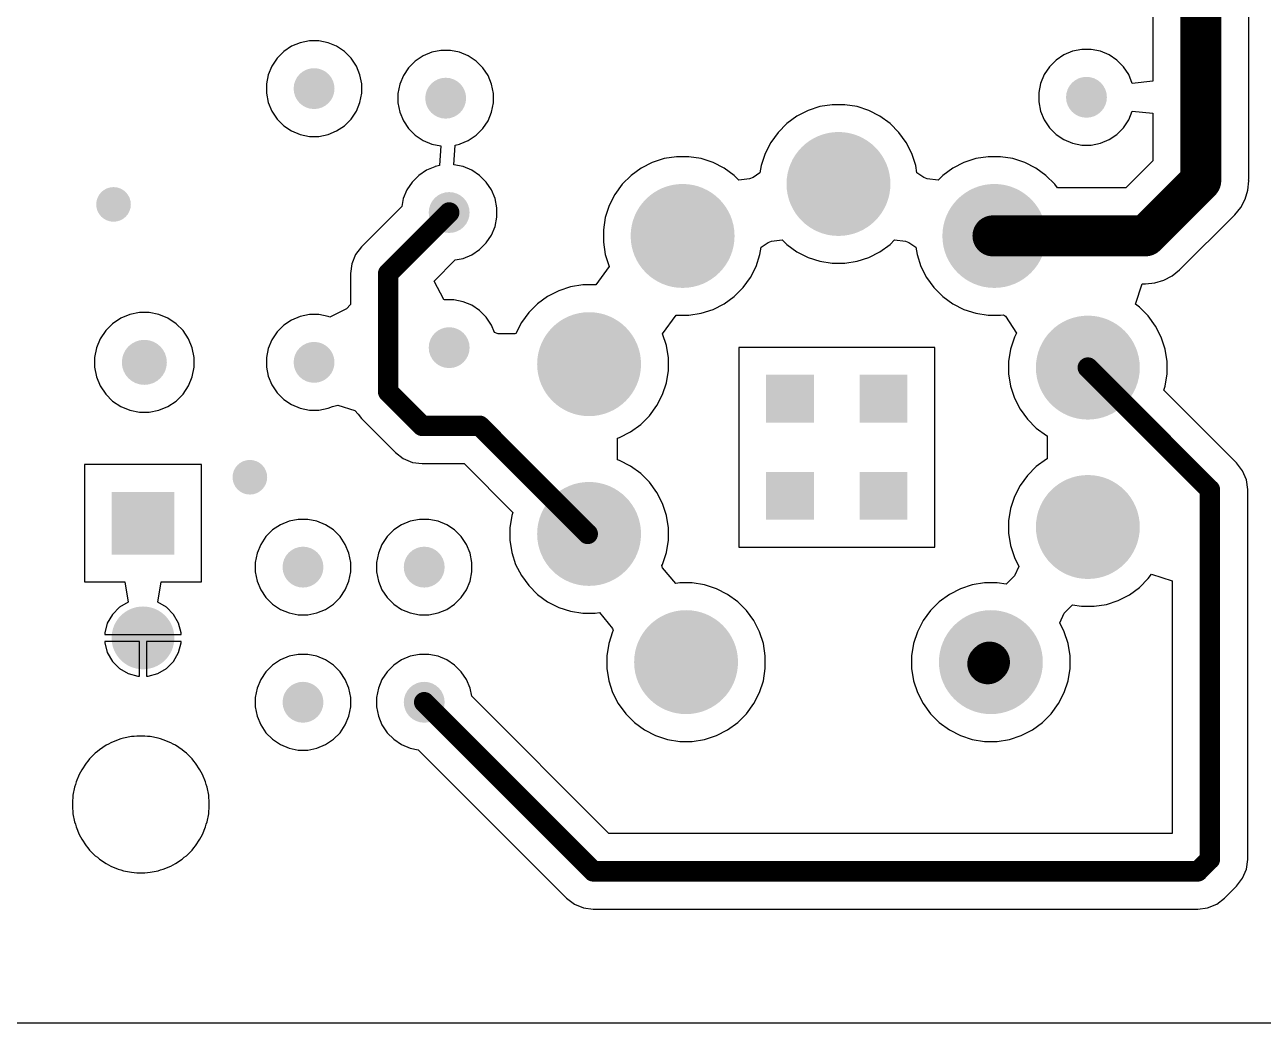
# Model space of a CAD drawing. Header units: inches. Extents: x 4.53 to 13.89, y 0.79 to 10.58.
# Drawn here: x 7.155 to 8.943, y 0.787 to 2.228 of the extents above; entities that cross this region are included whole.
import ezdxf

# ---------------------------------------------------------------- set-up
doc = ezdxf.new("R2010")
doc.units = ezdxf.units.IN
doc.header["$MEASUREMENT"] = 0
for name, color, linetype in [('Bottom Layer', 5, 'Continuous'), ('Pad Holes', 156, 'Continuous'), ('Via Holes', 16, 'Continuous')]:
    doc.layers.add(name, color=color, linetype=linetype)

# ---------------------------------------------------------------- blocks, each defined once
blk = doc.blocks.new('12A_7_B_3')
at = {"layer": 'Bottom Layer'}
h = blk.add_hatch(color=5, dxfattribs=at)
edge = h.paths.add_edge_path()
edge.add_arc((-0.22, 0.31), 0.075, 0, 360)
h = blk.add_hatch(color=5, dxfattribs=at)
edge = h.paths.add_edge_path()
edge.add_arc((0.22, 0.31), 0.075, 0, 360)
h = blk.add_hatch(color=5, dxfattribs=at)
edge = h.paths.add_edge_path()
edge.add_arc((0.36, 0.125), 0.075, 0, 360)
h = blk.add_hatch(color=5, dxfattribs=at)
edge = h.paths.add_edge_path()
edge.add_arc((-0.36, 0.115), 0.075, 0, 360)
for points in [[(-0.0996, 0.1046), (-0.0304, 0.1046), (-0.0304, 0.0354), (-0.0996, 0.0354)], [(0.0354, 0.1046), (0.1046, 0.1046), (0.1046, 0.0354), (0.0354, 0.0354)], [(-0.0996, -0.0354), (-0.0304, -0.0354), (-0.0304, -0.1046), (-0.0996, -0.1046)], [(0.0354, -0.0354), (0.1046, -0.0354), (0.1046, -0.1046), (0.0354, -0.1046)]]:
    blk.add_hatch(color=5, dxfattribs=at).paths.add_polyline_path(points)
h = blk.add_hatch(color=5, dxfattribs=at)
edge = h.paths.add_edge_path()
edge.add_arc((-0.36, -0.115), 0.075, 0, 360)
h = blk.add_hatch(color=5, dxfattribs=at)
edge = h.paths.add_edge_path()
edge.add_arc((0.36, -0.12), 0.075, 0, 360)
h = blk.add_hatch(color=5, dxfattribs=at)
edge = h.paths.add_edge_path()
edge.add_arc((-0.225, -0.305), 0.075, 0, 360)
h = blk.add_hatch(color=5, dxfattribs=at)
edge = h.paths.add_edge_path()
edge.add_arc((0.225, -0.305), 0.075, 0, 360)
h = blk.add_hatch(color=5, dxfattribs=at)
edge = h.paths.add_edge_path()
edge.add_arc((0, -0.38), 0.075, 0, 360)
at = {"layer": 'Pad Holes'}
h = blk.add_hatch(color=7, dxfattribs=at)
edge = h.paths.add_edge_path()
edge.add_arc((-0.22, 0.31), 0.038, 0, 360)
h = blk.add_hatch(color=7, dxfattribs=at)
edge = h.paths.add_edge_path()
edge.add_arc((0.22, 0.31), 0.038, 0, 360)
h = blk.add_hatch(color=7, dxfattribs=at)
edge = h.paths.add_edge_path()
edge.add_arc((0.36, 0.125), 0.038, 0, 360)
h = blk.add_hatch(color=7, dxfattribs=at)
edge = h.paths.add_edge_path()
edge.add_arc((-0.36, 0.115), 0.038, 0, 360)
h = blk.add_hatch(color=7, dxfattribs=at)
edge = h.paths.add_edge_path()
edge.add_arc((-0.065, 0.07), 0.0222, 0, 360)
h = blk.add_hatch(color=7, dxfattribs=at)
edge = h.paths.add_edge_path()
edge.add_arc((0.07, 0.07), 0.0222, 0, 360)
h = blk.add_hatch(color=7, dxfattribs=at)
edge = h.paths.add_edge_path()
edge.add_arc((-0.065, -0.07), 0.0222, 0, 360)
h = blk.add_hatch(color=7, dxfattribs=at)
edge = h.paths.add_edge_path()
edge.add_arc((0.07, -0.07), 0.0222, 0, 360)
h = blk.add_hatch(color=7, dxfattribs=at)
edge = h.paths.add_edge_path()
edge.add_arc((-0.36, -0.115), 0.038, 0, 360)
h = blk.add_hatch(color=7, dxfattribs=at)
edge = h.paths.add_edge_path()
edge.add_arc((0.36, -0.12), 0.038, 0, 360)
h = blk.add_hatch(color=7, dxfattribs=at)
edge = h.paths.add_edge_path()
edge.add_arc((-0.225, -0.305), 0.038, 0, 360)
h = blk.add_hatch(color=7, dxfattribs=at)
edge = h.paths.add_edge_path()
edge.add_arc((0.225, -0.305), 0.038, 0, 360)
h = blk.add_hatch(color=7, dxfattribs=at)
edge = h.paths.add_edge_path()
edge.add_arc((0, -0.38), 0.038, 0, 360)
blk = doc.blocks.new('RES_2W_VERTICAL_68')
at = {"layer": 'Bottom Layer'}
h = blk.add_hatch(color=5, dxfattribs=at)
edge = h.paths.add_edge_path()
edge.add_arc((0, 0), 0.0295, 0, 360)
h = blk.add_hatch(color=5, dxfattribs=at)
edge = h.paths.add_edge_path()
edge.add_arc((0.195, 0), 0.0295, 0, 360)
at = {"layer": 'Pad Holes'}
h = blk.add_hatch(color=7, dxfattribs=at)
edge = h.paths.add_edge_path()
edge.add_arc((0, 0), 0.0197, 0, 360)
h = blk.add_hatch(color=7, dxfattribs=at)
edge = h.paths.add_edge_path()
edge.add_arc((0.195, 0), 0.0197, 0, 360)
blk = doc.blocks.new('RES_2W_VERTICAL_70')
at = {"layer": 'Bottom Layer'}
h = blk.add_hatch(color=5, dxfattribs=at)
edge = h.paths.add_edge_path()
edge.add_arc((0, 0), 0.0295, 0, 360)
h = blk.add_hatch(color=5, dxfattribs=at)
edge = h.paths.add_edge_path()
edge.add_arc((0.195, 0), 0.0295, 0, 360)
at = {"layer": 'Pad Holes'}
h = blk.add_hatch(color=7, dxfattribs=at)
edge = h.paths.add_edge_path()
edge.add_arc((0, 0), 0.0197, 0, 360)
h = blk.add_hatch(color=7, dxfattribs=at)
edge = h.paths.add_edge_path()
edge.add_arc((0.195, 0), 0.0197, 0, 360)
blk = doc.blocks.new('RES_2W_VERTICAL_82')
at = {"layer": 'Bottom Layer'}
h = blk.add_hatch(color=5, dxfattribs=at)
edge = h.paths.add_edge_path()
edge.add_arc((0, 0), 0.0295, 0, 360)
h = blk.add_hatch(color=5, dxfattribs=at)
edge = h.paths.add_edge_path()
edge.add_arc((0.195, 0), 0.0295, 0, 360)
at = {"layer": 'Pad Holes'}
h = blk.add_hatch(color=7, dxfattribs=at)
edge = h.paths.add_edge_path()
edge.add_arc((0, 0), 0.0197, 0, 360)
h = blk.add_hatch(color=7, dxfattribs=at)
edge = h.paths.add_edge_path()
edge.add_arc((0.195, 0), 0.0197, 0, 360)
blk = doc.blocks.new('RES_2W_VERTICAL_92')
at = {"layer": 'Bottom Layer'}
h = blk.add_hatch(color=5, dxfattribs=at)
edge = h.paths.add_edge_path()
edge.add_arc((0, 0), 0.0295, 0, 360)
h = blk.add_hatch(color=5, dxfattribs=at)
edge = h.paths.add_edge_path()
edge.add_arc((0.195, 0), 0.0295, 0, 360)
at = {"layer": 'Pad Holes'}
h = blk.add_hatch(color=7, dxfattribs=at)
edge = h.paths.add_edge_path()
edge.add_arc((0, 0), 0.0197, 0, 360)
h = blk.add_hatch(color=7, dxfattribs=at)
edge = h.paths.add_edge_path()
edge.add_arc((0.195, 0), 0.0197, 0, 360)
blk = doc.blocks.new('CAP_PANASSONIC_100N_450V_110')
at = {"layer": 'Bottom Layer'}
h = blk.add_hatch(color=5, dxfattribs=at)
edge = h.paths.add_edge_path()
edge.add_arc((0, 0), 0.0295, 0, 360)
h = blk.add_hatch(color=5, dxfattribs=at)
edge = h.paths.add_edge_path()
edge.add_arc((0.395, 0), 0.0295, 0, 360)
at = {"layer": 'Pad Holes'}
h = blk.add_hatch(color=7, dxfattribs=at)
edge = h.paths.add_edge_path()
edge.add_arc((0, 0), 0.0197, 0, 360)
h = blk.add_hatch(color=7, dxfattribs=at)
edge = h.paths.add_edge_path()
edge.add_arc((0.395, 0), 0.0197, 0, 360)
blk = doc.blocks.new('CAP_PANASSONIC_1U_450V_112')
at = {"layer": 'Bottom Layer'}
h = blk.add_hatch(color=5, dxfattribs=at)
edge = h.paths.add_edge_path()
edge.add_arc((0, 0), 0.0325, 0, 360)
h = blk.add_hatch(color=5, dxfattribs=at)
edge = h.paths.add_edge_path()
edge.add_arc((0.59, 0), 0.0325, 0, 360)
at = {"layer": 'Pad Holes'}
h = blk.add_hatch(color=7, dxfattribs=at)
edge = h.paths.add_edge_path()
edge.add_arc((0, 0), 0.02, 0, 360)
h = blk.add_hatch(color=7, dxfattribs=at)
edge = h.paths.add_edge_path()
edge.add_arc((0.59, 0), 0.02, 0, 360)
blk = doc.blocks.new('CAP_PANASSONIC_100N_450V_114')
at = {"layer": 'Bottom Layer'}
h = blk.add_hatch(color=5, dxfattribs=at)
edge = h.paths.add_edge_path()
edge.add_arc((0, 0), 0.0295, 0, 360)
h = blk.add_hatch(color=5, dxfattribs=at)
edge = h.paths.add_edge_path()
edge.add_arc((0.395, 0), 0.0295, 0, 360)
at = {"layer": 'Pad Holes'}
h = blk.add_hatch(color=7, dxfattribs=at)
edge = h.paths.add_edge_path()
edge.add_arc((0, 0), 0.0197, 0, 360)
h = blk.add_hatch(color=7, dxfattribs=at)
edge = h.paths.add_edge_path()
edge.add_arc((0.395, 0), 0.0197, 0, 360)
blk = doc.blocks.new('2_CONN_NC_122')
at = {"layer": 'Bottom Layer'}
h = blk.add_hatch(color=5, dxfattribs=at)
edge = h.paths.add_edge_path()
edge.add_arc((-0.1654, 0), 0.0453, 0, 360)
blk.add_hatch(color=5, dxfattribs=at).paths.add_polyline_path([(-0.0453, 0.0453), (0.0453, 0.0453), (0.0453, -0.0453), (-0.0453, -0.0453)])
at = {"layer": 'Pad Holes'}
h = blk.add_hatch(color=7, dxfattribs=at)
edge = h.paths.add_edge_path()
edge.add_arc((-0.1654, 0), 0.0354, 0, 360)
h = blk.add_hatch(color=7, dxfattribs=at)
edge = h.paths.add_edge_path()
edge.add_arc((0, 0), 0.0354, 0, 360)

msp = doc.modelspace()

# ---------------------------------------------------------------- hatches: boundary and pattern name
at = {"layer": 'Bottom Layer'}
h = msp.add_hatch(color=5, dxfattribs=at)
edge = h.paths.add_edge_path()
edge.add_arc((7.2835, 1.9685), 0.025, 0, 360)
h = msp.add_hatch(color=5, dxfattribs=at)
edge = h.paths.add_edge_path()
edge.add_arc((7.4803, 1.5748), 0.025, 0, 360)
at = {"layer": 'Via Holes'}
h = msp.add_hatch(color=7, dxfattribs=at)
edge = h.paths.add_edge_path()
edge.add_arc((7.2835, 1.9685), 0.014, 0, 360)
h = msp.add_hatch(color=7, dxfattribs=at)
edge = h.paths.add_edge_path()
edge.add_arc((7.4803, 1.5748), 0.014, 0, 360)

# ---------------------------------------------------------------- linework, layer by layer
at = {"layer": 'Bottom Layer'}
for p, q in [((8.9222, 2.005), (8.9222, 3.6723)), ((8.7838, 2.4951), (8.7838, 2.1462)), ((7.5529, 2.2019), (7.5404, 2.1967)), ((7.5662, 2.2045), (7.5529, 2.2019)), ((7.5798, 2.2045), (7.5662, 2.2045)), ((7.5931, 2.2019), (7.5798, 2.2045)), ((7.6056, 2.1967), (7.5931, 2.2019)), ((7.5291, 2.1891), (7.5195, 2.1795)), ((7.5404, 2.1967), (7.5291, 2.1891)), ((7.6169, 2.1891), (7.6056, 2.1967)), ((7.6265, 2.1795), (7.6169, 2.1891)), ((7.7304, 2.1829), (7.7191, 2.1753)), ((7.7429, 2.188), (7.7304, 2.1829)), ((7.7562, 2.1907), (7.7429, 2.188)), ((7.7698, 2.1907), (7.7562, 2.1907)), ((7.7831, 2.188), (7.7698, 2.1907)), ((7.7956, 2.1829), (7.7831, 2.188)), ((7.8069, 2.1753), (7.7956, 2.1829)), ((8.6554, 2.1842), (8.6441, 2.1767)), ((8.6679, 2.1894), (8.6554, 2.1842)), ((8.6812, 2.192), (8.6679, 2.1894)), ((8.6948, 2.192), (8.6812, 2.192)), ((8.7081, 2.1894), (8.6948, 2.192)), ((8.7206, 2.1842), (8.7081, 2.1894)), ((8.7319, 2.1767), (8.7206, 2.1842)), ((7.5119, 2.1682), (7.5068, 2.1557)), ((7.5195, 2.1795), (7.5119, 2.1682)), ((7.6341, 2.1682), (7.6265, 2.1795)), ((7.6392, 2.1557), (7.6341, 2.1682)), ((7.7095, 2.1657), (7.7019, 2.1544)), ((7.7191, 2.1753), (7.7095, 2.1657)), ((7.8165, 2.1657), (7.8069, 2.1753)), ((7.8241, 2.1544), (7.8165, 2.1657)), ((8.6345, 2.1671), (8.6269, 2.1558)), ((8.6441, 2.1767), (8.6345, 2.1671)), ((8.7415, 2.1671), (8.7319, 2.1767)), ((8.7491, 2.1558), (8.7415, 2.1671)), ((7.5068, 2.1557), (7.5041, 2.1424)), ((7.6419, 2.1424), (7.6392, 2.1557)), ((7.7019, 2.1544), (7.6968, 2.1419)), ((7.8292, 2.1419), (7.8241, 2.1544)), ((8.6269, 2.1558), (8.6218, 2.1432)), ((8.7542, 2.1432), (8.7491, 2.1558)), ((8.7838, 2.1462), (8.7542, 2.1432)), ((7.5041, 2.1424), (7.5041, 2.1288)), ((7.5041, 2.1288), (7.5068, 2.1155)), ((7.6392, 2.1155), (7.6419, 2.1288)), ((7.6419, 2.1288), (7.6419, 2.1424)), ((7.6968, 2.1419), (7.6941, 2.1286)), ((7.6941, 2.1286), (7.6941, 2.115)), ((7.8319, 2.1286), (7.8292, 2.1419)), ((7.8319, 2.115), (7.8319, 2.1286)), ((8.6218, 2.1432), (8.6191, 2.1299)), ((8.6191, 2.1299), (8.6191, 2.1163)), ((7.5068, 2.1155), (7.5119, 2.103)), ((7.6341, 2.103), (7.6392, 2.1155)), ((7.6941, 2.115), (7.6968, 2.1017)), ((7.8292, 2.1017), (7.8319, 2.115)), ((8.321, 2.1124), (8.3032, 2.1096)), ((8.339, 2.1124), (8.321, 2.1124)), ((8.3568, 2.1096), (8.339, 2.1124)), ((8.6191, 2.1163), (8.6218, 2.103)), ((7.5119, 2.103), (7.5195, 2.0917)), ((7.6265, 2.0917), (7.6341, 2.103)), ((7.6968, 2.1017), (7.7019, 2.0892)), ((7.8241, 2.0892), (7.8292, 2.1017)), ((8.2701, 2.0958), (8.2555, 2.0852)), ((8.2861, 2.104), (8.2701, 2.0958)), ((8.3032, 2.1096), (8.2861, 2.104)), ((8.3739, 2.104), (8.3568, 2.1096)), ((8.3899, 2.0958), (8.3739, 2.104)), ((8.4045, 2.0852), (8.3899, 2.0958)), ((8.6218, 2.103), (8.6269, 2.0905)), ((8.7491, 2.0905), (8.7542, 2.103)), ((8.7542, 2.103), (8.7838, 2.1001)), ((8.7838, 2.1001), (8.7838, 2.0314)), ((7.5195, 2.0917), (7.5291, 2.0821)), ((7.5291, 2.0821), (7.5404, 2.0746)), ((7.5404, 2.0746), (7.5529, 2.0694)), ((7.5931, 2.0694), (7.6056, 2.0746)), ((7.6056, 2.0746), (7.6169, 2.0821)), ((7.6169, 2.0821), (7.6265, 2.0917)), ((7.7019, 2.0892), (7.7095, 2.0779)), ((7.7095, 2.0779), (7.7191, 2.0683)), ((7.8069, 2.0683), (7.8165, 2.0779)), ((7.8165, 2.0779), (7.8241, 2.0892)), ((8.2555, 2.0852), (8.2428, 2.0725)), ((8.4172, 2.0725), (8.4045, 2.0852)), ((8.6269, 2.0905), (8.6345, 2.0792)), ((8.6345, 2.0792), (8.6441, 2.0696)), ((8.7319, 2.0696), (8.7415, 2.0792)), ((8.7415, 2.0792), (8.7491, 2.0905)), ((7.5529, 2.0694), (7.5662, 2.0667)), ((7.5662, 2.0667), (7.5798, 2.0667)), ((7.5798, 2.0667), (7.5931, 2.0694)), ((7.7191, 2.0683), (7.7304, 2.0607)), ((7.7304, 2.0607), (7.7429, 2.0555)), ((7.7839, 2.0559), (7.7956, 2.0607)), ((7.7956, 2.0607), (7.8069, 2.0683)), ((8.2322, 2.0579), (8.224, 2.0419)), ((8.2428, 2.0725), (8.2322, 2.0579)), ((8.4278, 2.0579), (8.4172, 2.0725)), ((8.436, 2.0419), (8.4278, 2.0579)), ((8.6441, 2.0696), (8.6554, 2.0621)), ((8.6554, 2.0621), (8.6679, 2.0569)), ((8.6679, 2.0569), (8.6812, 2.0542)), ((8.6948, 2.0542), (8.7081, 2.0569)), ((8.7081, 2.0569), (8.7206, 2.0621)), ((8.7206, 2.0621), (8.7319, 2.0696)), ((7.7429, 2.0555), (7.7562, 2.0529)), ((7.7562, 2.0529), (7.7541, 2.0248)), ((7.7748, 2.0257), (7.7769, 2.0538)), ((7.7769, 2.0538), (7.7829, 2.0555)), ((7.7829, 2.0555), (7.7831, 2.0555)), ((7.7831, 2.0555), (7.7839, 2.0559)), ((8.224, 2.0419), (8.2184, 2.0248)), ((8.4416, 2.0248), (8.436, 2.0419)), ((8.6812, 2.0542), (8.6948, 2.0542)), ((7.7471, 2.0227), (7.7354, 2.0179)), ((7.7479, 2.023), (7.7471, 2.0227)), ((7.7481, 2.0231), (7.7479, 2.023)), ((7.7541, 2.0248), (7.7481, 2.0231)), ((7.7881, 2.023), (7.7748, 2.0257)), ((7.8006, 2.0179), (7.7881, 2.023)), ((8.0451, 2.0208), (8.0305, 2.0102)), ((8.0611, 2.029), (8.0451, 2.0208)), ((8.0782, 2.0346), (8.0611, 2.029)), ((8.096, 2.0374), (8.0782, 2.0346)), ((8.114, 2.0374), (8.096, 2.0374)), ((8.1318, 2.0346), (8.114, 2.0374)), ((8.1489, 2.029), (8.1318, 2.0346)), ((8.1649, 2.0208), (8.1489, 2.029)), ((8.1795, 2.0102), (8.1649, 2.0208)), ((8.2184, 2.0248), (8.2167, 2.014)), ((8.4433, 2.014), (8.4416, 2.0248)), ((8.4951, 2.0208), (8.4805, 2.0102)), ((8.5111, 2.029), (8.4951, 2.0208)), ((8.5282, 2.0346), (8.5111, 2.029)), ((8.546, 2.0374), (8.5282, 2.0346)), ((8.564, 2.0374), (8.546, 2.0374)), ((8.5818, 2.0346), (8.564, 2.0374)), ((8.5989, 2.029), (8.5818, 2.0346)), ((8.6149, 2.0208), (8.5989, 2.029)), ((8.6295, 2.0102), (8.6149, 2.0208)), ((8.7838, 2.0314), (8.7448, 1.9924)), ((7.7241, 2.0103), (7.7145, 2.0007)), ((7.7354, 2.0179), (7.7241, 2.0103)), ((7.8119, 2.0103), (7.8006, 2.0179)), ((7.8215, 2.0007), (7.8119, 2.0103)), ((8.0305, 2.0102), (8.0178, 1.9975)), ((8.1861, 2.0036), (8.1795, 2.0102)), ((8.2018, 2.0054), (8.1861, 2.0036)), ((8.2067, 2.0073), (8.2018, 2.0054)), ((8.2167, 2.014), (8.2067, 2.0073)), ((8.4533, 2.0073), (8.4433, 2.014)), ((8.4582, 2.0054), (8.4533, 2.0073)), ((8.4739, 2.0036), (8.4582, 2.0054)), ((8.4805, 2.0102), (8.4739, 2.0036)), ((8.6422, 1.9975), (8.6295, 2.0102)), ((8.9209, 1.9892), (8.9222, 2.0027)), ((8.9221, 2.0039), (8.9222, 2.005)), ((8.9222, 2.0027), (8.9221, 2.0039)), ((7.7069, 1.9894), (7.7018, 1.9769)), ((7.7145, 2.0007), (7.7069, 1.9894)), ((7.8291, 1.9894), (7.8215, 2.0007)), ((7.8342, 1.9769), (7.8291, 1.9894)), ((8.0178, 1.9975), (8.0072, 1.9829)), ((8.646, 1.9924), (8.6422, 1.9975)), ((8.7448, 1.9924), (8.646, 1.9924)), ((8.917, 1.9762), (8.9209, 1.9892)), ((7.7018, 1.9769), (7.6995, 1.9655)), ((7.8369, 1.9636), (7.8342, 1.9769)), ((7.999, 1.9669), (7.9934, 1.9498)), ((8.0072, 1.9829), (7.999, 1.9669)), ((8.9106, 1.9642), (8.917, 1.9762)), ((7.6995, 1.9655), (7.6414, 1.9074)), ((7.8342, 1.9367), (7.8369, 1.95)), ((7.8369, 1.95), (7.8369, 1.9636)), ((7.9934, 1.9498), (7.9906, 1.932)), ((8.8224, 1.8742), (8.902, 1.9537)), ((8.902, 1.9537), (8.9106, 1.9642)), ((7.8291, 1.9242), (7.8342, 1.9367)), ((7.9906, 1.932), (7.9906, 1.914)), ((7.8215, 1.9129), (7.8291, 1.9242)), ((7.9906, 1.914), (7.9934, 1.8962)), ((8.2183, 1.907), (8.2283, 1.9137)), ((8.2283, 1.9137), (8.2332, 1.9156)), ((8.2332, 1.9156), (8.2489, 1.9174)), ((8.2489, 1.9174), (8.2555, 1.9108)), ((8.4045, 1.9108), (8.4111, 1.9174)), ((8.4111, 1.9174), (8.4268, 1.9156)), ((8.4268, 1.9156), (8.4317, 1.9137)), ((8.4317, 1.9137), (8.4417, 1.907)), ((7.6327, 1.8961), (7.6273, 1.8829)), ((7.6414, 1.9074), (7.6327, 1.8961)), ((7.7881, 1.8905), (7.8006, 1.8957)), ((7.8006, 1.8957), (7.8119, 1.9033)), ((7.8119, 1.9033), (7.8215, 1.9129)), ((7.9934, 1.8962), (7.999, 1.8791)), ((8.211, 1.8791), (8.2166, 1.8962)), ((8.2166, 1.8962), (8.2183, 1.907)), ((8.2555, 1.9108), (8.2701, 1.9002)), ((8.2701, 1.9002), (8.2861, 1.892)), ((8.3739, 1.892), (8.3899, 1.9002)), ((8.3899, 1.9002), (8.4045, 1.9108)), ((8.4417, 1.907), (8.4434, 1.8962)), ((8.4434, 1.8962), (8.449, 1.8791)), ((7.6273, 1.8829), (7.6254, 1.8688)), ((7.7462, 1.8578), (7.7767, 1.8883)), ((7.7767, 1.8883), (7.7881, 1.8905)), ((7.999, 1.8791), (7.9795, 1.8523)), ((8.2028, 1.8631), (8.211, 1.8791)), ((8.2861, 1.892), (8.3032, 1.8864)), ((8.3032, 1.8864), (8.321, 1.8836)), ((8.321, 1.8836), (8.339, 1.8836)), ((8.339, 1.8836), (8.3568, 1.8864)), ((8.3568, 1.8864), (8.3739, 1.892)), ((8.449, 1.8791), (8.4572, 1.8631)), ((7.6254, 1.8688), (7.6254, 1.824)), ((8.1922, 1.8485), (8.2028, 1.8631)), ((8.4572, 1.8631), (8.4678, 1.8485)), ((8.7999, 1.8592), (8.8119, 1.8656)), ((8.8119, 1.8656), (8.8224, 1.8742)), ((7.7605, 1.8311), (7.7462, 1.8578)), ((7.9261, 1.844), (7.9101, 1.8358)), ((7.9432, 1.8496), (7.9261, 1.844)), ((7.961, 1.8524), (7.9432, 1.8496)), ((7.979, 1.8524), (7.961, 1.8524)), ((7.9795, 1.8523), (7.979, 1.8524)), ((8.1795, 1.8358), (8.1922, 1.8485)), ((8.4678, 1.8485), (8.4805, 1.8358)), ((8.7588, 1.8244), (8.7684, 1.8539)), ((8.7684, 1.8539), (8.7734, 1.8539)), ((8.7734, 1.8539), (8.7869, 1.8552)), ((8.7869, 1.8552), (8.7999, 1.8592)), ((7.6254, 1.824), (7.6198, 1.8177)), ((7.7612, 1.8307), (7.7605, 1.8311)), ((7.7748, 1.8307), (7.7612, 1.8307)), ((7.7881, 1.828), (7.7748, 1.8307)), ((7.8006, 1.8229), (7.7881, 1.828)), ((7.8955, 1.8252), (7.8828, 1.8125)), ((7.9101, 1.8358), (7.8955, 1.8252)), ((8.1489, 1.817), (8.1649, 1.8252)), ((8.1649, 1.8252), (8.1795, 1.8358)), ((8.4805, 1.8358), (8.4951, 1.8252)), ((8.4951, 1.8252), (8.5111, 1.817)), ((8.7645, 1.8202), (8.7588, 1.8244)), ((7.307, 1.8097), (7.294, 1.8043)), ((7.3209, 1.8125), (7.307, 1.8097)), ((7.3351, 1.8125), (7.3209, 1.8125)), ((7.349, 1.8097), (7.3351, 1.8125)), ((7.362, 1.8043), (7.349, 1.8097)), ((7.5529, 1.8069), (7.5404, 1.8017)), ((7.5662, 1.8095), (7.5529, 1.8069)), ((7.5798, 1.8095), (7.5662, 1.8095)), ((7.5931, 1.8069), (7.5798, 1.8095)), ((7.5959, 1.8057), (7.5931, 1.8069)), ((7.6198, 1.8177), (7.5959, 1.8057)), ((7.8119, 1.8153), (7.8006, 1.8229)), ((7.8215, 1.8057), (7.8119, 1.8153)), ((7.8291, 1.7944), (7.8215, 1.8057)), ((7.8828, 1.8125), (7.8722, 1.7979)), ((8.076, 1.7819), (8.0955, 1.8087)), ((8.0955, 1.8087), (8.096, 1.8086)), ((8.096, 1.8086), (8.114, 1.8086)), ((8.114, 1.8086), (8.1318, 1.8114)), ((8.1318, 1.8114), (8.1489, 1.817)), ((8.5111, 1.817), (8.5282, 1.8114)), ((8.5282, 1.8114), (8.546, 1.8086)), ((8.546, 1.8086), (8.564, 1.8086)), ((8.564, 1.8086), (8.568, 1.8093)), ((8.568, 1.8093), (8.571, 1.8072)), ((8.571, 1.8072), (8.5869, 1.7826)), ((8.7772, 1.8075), (8.7645, 1.8202)), ((8.7878, 1.7929), (8.7772, 1.8075)), ((7.2822, 1.7964), (7.2722, 1.7864)), ((7.294, 1.8043), (7.2822, 1.7964)), ((7.3738, 1.7964), (7.362, 1.8043)), ((7.3838, 1.7864), (7.3738, 1.7964)), ((7.5291, 1.7941), (7.5195, 1.7845)), ((7.5404, 1.8017), (7.5291, 1.7941)), ((7.8335, 1.7836), (7.8291, 1.7944)), ((7.8722, 1.7979), (7.8643, 1.7824)), ((8.796, 1.7769), (8.7878, 1.7929)), ((7.2643, 1.7747), (7.2589, 1.7616)), ((7.2722, 1.7864), (7.2643, 1.7747)), ((7.3917, 1.7747), (7.3838, 1.7864)), ((7.3971, 1.7616), (7.3917, 1.7747)), ((7.5119, 1.7732), (7.5068, 1.7607)), ((7.5195, 1.7845), (7.5119, 1.7732)), ((7.8387, 1.7819), (7.8335, 1.7836)), ((7.8627, 1.7819), (7.8387, 1.7819)), ((7.8643, 1.7824), (7.8627, 1.7819)), ((8.0816, 1.7648), (8.076, 1.7819)), ((8.584, 1.7769), (8.5784, 1.7598)), ((8.5869, 1.7826), (8.584, 1.7769)), ((8.8016, 1.7598), (8.796, 1.7769)), ((7.2589, 1.7616), (7.2561, 1.7477)), ((7.3999, 1.7477), (7.3971, 1.7616)), ((7.5068, 1.7607), (7.5041, 1.7474)), ((8.0844, 1.747), (8.0816, 1.7648)), ((8.469, 1.762), (8.186, 1.762)), ((8.186, 1.762), (8.186, 1.614)), ((8.469, 1.614), (8.469, 1.762)), ((8.5784, 1.7598), (8.5756, 1.742)), ((8.8044, 1.742), (8.8016, 1.7598)), ((7.2561, 1.7477), (7.2561, 1.7335)), ((7.3999, 1.7335), (7.3999, 1.7477)), ((7.5041, 1.7474), (7.5041, 1.7338)), ((8.0844, 1.729), (8.0844, 1.747)), ((8.5756, 1.742), (8.5756, 1.724)), ((8.8044, 1.724), (8.8044, 1.742)), ((7.2561, 1.7335), (7.2589, 1.7197)), ((7.2589, 1.7197), (7.2643, 1.7066)), ((7.3917, 1.7066), (7.3971, 1.7197)), ((7.3971, 1.7197), (7.3999, 1.7335)), ((7.5041, 1.7338), (7.5068, 1.7205)), ((7.5068, 1.7205), (7.5119, 1.708)), ((8.0816, 1.7112), (8.0844, 1.729)), ((8.5756, 1.724), (8.5784, 1.7062)), ((8.8016, 1.7062), (8.8044, 1.724)), ((7.2643, 1.7066), (7.2722, 1.6948)), ((7.3838, 1.6948), (7.3917, 1.7066)), ((7.5119, 1.708), (7.5195, 1.6967)), ((8.076, 1.6941), (8.0816, 1.7112)), ((8.5784, 1.7062), (8.584, 1.6891)), ((8.7997, 1.7005), (8.8016, 1.7062)), ((8.9047, 1.5955), (8.7997, 1.7005)), ((7.2722, 1.6948), (7.2822, 1.6848)), ((7.2822, 1.6848), (7.294, 1.6769)), ((7.362, 1.6769), (7.3738, 1.6848)), ((7.3738, 1.6848), (7.3838, 1.6948)), ((7.5195, 1.6967), (7.5291, 1.6871)), ((7.5291, 1.6871), (7.5404, 1.6796)), ((8.0678, 1.6781), (8.076, 1.6941)), ((8.584, 1.6891), (8.5922, 1.6731)), ((7.294, 1.6769), (7.307, 1.6715)), ((7.307, 1.6715), (7.3209, 1.6687)), ((7.3209, 1.6687), (7.3351, 1.6687)), ((7.3351, 1.6687), (7.349, 1.6715)), ((7.349, 1.6715), (7.362, 1.6769)), ((7.5404, 1.6796), (7.5529, 1.6744)), ((7.5529, 1.6744), (7.5662, 1.6717)), ((7.5662, 1.6717), (7.5798, 1.6717)), ((7.5798, 1.6717), (7.5931, 1.6744)), ((7.5931, 1.6744), (7.5997, 1.6771)), ((7.5997, 1.6771), (7.6074, 1.679)), ((7.6074, 1.679), (7.6316, 1.6711)), ((7.6316, 1.6711), (7.6365, 1.6657)), ((7.6365, 1.6657), (7.6414, 1.6594)), ((8.0445, 1.6508), (8.0572, 1.6635)), ((8.0572, 1.6635), (8.0678, 1.6781)), ((8.5922, 1.6731), (8.6028, 1.6585)), ((7.6414, 1.6594), (7.6904, 1.6104)), ((8.0299, 1.6402), (8.0445, 1.6508)), ((8.6028, 1.6585), (8.6155, 1.6458)), ((8.6155, 1.6458), (8.6301, 1.6352)), ((8.0109, 1.631), (8.0139, 1.632)), ((8.0109, 1.6), (8.0109, 1.631)), ((8.0139, 1.632), (8.0299, 1.6402)), ((8.6301, 1.6352), (8.6313, 1.6346)), ((8.6313, 1.6346), (8.6313, 1.6014)), ((7.6904, 1.6104), (7.7017, 1.6017)), ((8.186, 1.614), (8.186, 1.474)), ((8.469, 1.474), (8.469, 1.614)), ((7.4106, 1.593), (7.2414, 1.593)), ((7.2414, 1.593), (7.2414, 1.4237)), ((7.4106, 1.4237), (7.4106, 1.593)), ((7.7017, 1.6017), (7.7149, 1.5963)), ((7.7149, 1.5963), (7.729, 1.5944)), ((7.729, 1.5944), (7.7895, 1.5944)), ((7.7895, 1.5944), (7.8598, 1.5241)), ((8.0139, 1.599), (8.0109, 1.6)), ((8.0299, 1.5908), (8.0139, 1.599)), ((8.6301, 1.6008), (8.6155, 1.5902)), ((8.6313, 1.6014), (8.6301, 1.6008)), ((8.9134, 1.5842), (8.9047, 1.5955)), ((8.0445, 1.5802), (8.0299, 1.5908)), ((8.0572, 1.5675), (8.0445, 1.5802)), ((8.6028, 1.5775), (8.5922, 1.5629)), ((8.6155, 1.5902), (8.6028, 1.5775)), ((8.9189, 1.571), (8.9134, 1.5842)), ((8.0678, 1.5529), (8.0572, 1.5675)), ((8.5922, 1.5629), (8.584, 1.5469)), ((8.9207, 1.5569), (8.9189, 1.571)), ((8.9207, 1.0234), (8.9207, 1.5569)), ((8.076, 1.5369), (8.0678, 1.5529)), ((8.584, 1.5469), (8.5784, 1.5298)), ((7.8584, 1.5198), (7.8556, 1.502)), ((7.8598, 1.5241), (7.8584, 1.5198)), ((8.0816, 1.5198), (8.076, 1.5369)), ((8.0844, 1.502), (8.0816, 1.5198)), ((8.5784, 1.5298), (8.5756, 1.512)), ((7.5244, 1.5062), (7.5131, 1.4987)), ((7.5369, 1.5114), (7.5244, 1.5062)), ((7.5502, 1.514), (7.5369, 1.5114)), ((7.5638, 1.514), (7.5502, 1.514)), ((7.5771, 1.5114), (7.5638, 1.514)), ((7.5896, 1.5062), (7.5771, 1.5114)), ((7.6009, 1.4987), (7.5896, 1.5062)), ((7.6994, 1.5062), (7.6881, 1.4987)), ((7.7119, 1.5114), (7.6994, 1.5062)), ((7.7252, 1.514), (7.7119, 1.5114)), ((7.7388, 1.514), (7.7252, 1.514)), ((7.7521, 1.5114), (7.7388, 1.514)), ((7.7646, 1.5062), (7.7521, 1.5114)), ((7.7759, 1.4987), (7.7646, 1.5062)), ((7.8556, 1.502), (7.8556, 1.484)), ((8.0844, 1.484), (8.0844, 1.502)), ((8.5756, 1.512), (8.5756, 1.494)), ((7.5035, 1.4891), (7.4959, 1.4778)), ((7.5131, 1.4987), (7.5035, 1.4891)), ((7.6105, 1.4891), (7.6009, 1.4987)), ((7.6181, 1.4778), (7.6105, 1.4891)), ((7.6785, 1.4891), (7.6709, 1.4778)), ((7.6881, 1.4987), (7.6785, 1.4891)), ((7.7855, 1.4891), (7.7759, 1.4987)), ((7.7931, 1.4778), (7.7855, 1.4891)), ((7.8556, 1.484), (7.8584, 1.4662)), ((8.0816, 1.4662), (8.0844, 1.484)), ((8.5756, 1.494), (8.5784, 1.4762)), ((7.4959, 1.4778), (7.4908, 1.4652)), ((7.6232, 1.4652), (7.6181, 1.4778)), ((7.6709, 1.4778), (7.6658, 1.4652)), ((7.7982, 1.4652), (7.7931, 1.4778)), ((7.8584, 1.4662), (7.864, 1.4491)), ((8.076, 1.4491), (8.0816, 1.4662)), ((8.186, 1.474), (8.469, 1.474)), ((8.5784, 1.4762), (8.584, 1.4591)), ((7.4908, 1.4652), (7.4881, 1.4519)), ((7.4881, 1.4519), (7.4881, 1.4383)), ((7.6259, 1.4519), (7.6232, 1.4652)), ((7.6259, 1.4383), (7.6259, 1.4519)), ((7.6658, 1.4652), (7.6631, 1.4519)), ((7.6631, 1.4519), (7.6631, 1.4383)), ((7.8009, 1.4519), (7.7982, 1.4652)), ((7.8009, 1.4383), (7.8009, 1.4519)), ((7.864, 1.4491), (7.8722, 1.4331)), ((8.0752, 1.4475), (8.076, 1.4491)), ((8.584, 1.4591), (8.5906, 1.4461)), ((7.4881, 1.4383), (7.4908, 1.425)), ((7.6232, 1.425), (7.6259, 1.4383)), ((7.6631, 1.4383), (7.6658, 1.425)), ((7.7982, 1.425), (7.8009, 1.4383)), ((7.8722, 1.4331), (7.8828, 1.4185)), ((8.0761, 1.4443), (8.0752, 1.4475)), ((8.095, 1.4214), (8.0761, 1.4443)), ((8.5843, 1.4323), (8.5722, 1.4203)), ((8.5906, 1.4461), (8.5843, 1.4323)), ((8.7772, 1.4285), (8.782, 1.435)), ((8.782, 1.435), (8.8115, 1.4254)), ((7.2414, 1.4237), (7.2996, 1.4237)), ((7.2996, 1.4237), (7.3047, 1.3945)), ((7.3473, 1.3945), (7.3524, 1.4237)), ((7.3524, 1.4237), (7.4106, 1.4237)), ((7.4908, 1.425), (7.4959, 1.4125)), ((7.4959, 1.4125), (7.5035, 1.4012)), ((7.6105, 1.4012), (7.6181, 1.4125)), ((7.6181, 1.4125), (7.6232, 1.425)), ((7.6658, 1.425), (7.6709, 1.4125)), ((7.6709, 1.4125), (7.6785, 1.4012)), ((7.7855, 1.4012), (7.7931, 1.4125)), ((7.7931, 1.4125), (7.7982, 1.425)), ((7.8828, 1.4185), (7.8955, 1.4058)), ((8.101, 1.4224), (8.095, 1.4214)), ((8.119, 1.4224), (8.101, 1.4224)), ((8.1368, 1.4196), (8.119, 1.4224)), ((8.1539, 1.414), (8.1368, 1.4196)), ((8.1699, 1.4058), (8.1539, 1.414)), ((8.5061, 1.414), (8.4901, 1.4058)), ((8.5232, 1.4196), (8.5061, 1.414)), ((8.541, 1.4224), (8.5232, 1.4196)), ((8.559, 1.4224), (8.541, 1.4224)), ((8.5722, 1.4203), (8.559, 1.4224)), ((8.7499, 1.4052), (8.7645, 1.4158)), ((8.7645, 1.4158), (8.7772, 1.4285)), ((8.8115, 1.4254), (8.8115, 1.0607)), ((7.3047, 1.3945), (7.2921, 1.3872)), ((7.3599, 1.3872), (7.3473, 1.3945)), ((7.5035, 1.4012), (7.5131, 1.3916)), ((7.6009, 1.3916), (7.6105, 1.4012)), ((7.6785, 1.4012), (7.6881, 1.3916)), ((7.7759, 1.3916), (7.7855, 1.4012)), ((7.8955, 1.4058), (7.9101, 1.3952)), ((7.9101, 1.3952), (7.9261, 1.387)), ((8.1845, 1.3952), (8.1699, 1.4058)), ((8.1972, 1.3825), (8.1845, 1.3952)), ((8.4755, 1.3952), (8.4628, 1.3825)), ((8.4901, 1.4058), (8.4755, 1.3952)), ((8.7168, 1.3914), (8.7339, 1.397)), ((8.7339, 1.397), (8.7499, 1.4052)), ((7.2818, 1.3769), (7.2745, 1.3643)), ((7.2921, 1.3872), (7.2818, 1.3769)), ((7.3702, 1.3769), (7.3599, 1.3872)), ((7.3775, 1.3643), (7.3702, 1.3769)), ((7.5131, 1.3916), (7.5244, 1.3841)), ((7.5244, 1.3841), (7.5369, 1.3789)), ((7.5369, 1.3789), (7.5502, 1.3762)), ((7.5638, 1.3762), (7.5771, 1.3789)), ((7.5771, 1.3789), (7.5896, 1.3841)), ((7.5896, 1.3841), (7.6009, 1.3916)), ((7.6881, 1.3916), (7.6994, 1.3841)), ((7.6994, 1.3841), (7.7119, 1.3789)), ((7.7119, 1.3789), (7.7252, 1.3762)), ((7.7388, 1.3762), (7.7521, 1.3789)), ((7.7521, 1.3789), (7.7646, 1.3841)), ((7.7646, 1.3841), (7.7759, 1.3916)), ((7.9261, 1.387), (7.9432, 1.3814)), ((7.9432, 1.3814), (7.961, 1.3786)), ((7.961, 1.3786), (7.979, 1.3786)), ((7.979, 1.3786), (7.985, 1.3796)), ((7.985, 1.3796), (8.0039, 1.3567)), ((8.2078, 1.3679), (8.1972, 1.3825)), ((8.4628, 1.3825), (8.4522, 1.3679)), ((8.6494, 1.3649), (8.6557, 1.3787)), ((8.6557, 1.3787), (8.6678, 1.3907)), ((8.6678, 1.3907), (8.681, 1.3886)), ((8.681, 1.3886), (8.699, 1.3886)), ((8.699, 1.3886), (8.7168, 1.3914)), ((7.2745, 1.3643), (7.2707, 1.3503)), ((7.3813, 1.3503), (7.3775, 1.3643)), ((7.5502, 1.3762), (7.5638, 1.3762)), ((7.7252, 1.3762), (7.7388, 1.3762)), ((8.216, 1.3519), (8.2078, 1.3679)), ((8.4522, 1.3679), (8.444, 1.3519)), ((8.656, 1.3519), (8.6494, 1.3649)), ((7.2707, 1.3503), (7.2707, 1.348)), ((7.2707, 1.348), (7.326, 1.348)), ((7.326, 1.348), (7.3813, 1.348)), ((7.3813, 1.348), (7.3813, 1.3503)), ((8.004, 1.3519), (7.9984, 1.3348)), ((8.0039, 1.3567), (8.0048, 1.3535)), ((8.0048, 1.3535), (8.004, 1.3519)), ((8.2216, 1.3348), (8.216, 1.3519)), ((8.444, 1.3519), (8.4384, 1.3348)), ((8.6616, 1.3348), (8.656, 1.3519)), ((7.321, 1.338), (7.2707, 1.338)), ((7.2707, 1.338), (7.2707, 1.3357)), ((7.2707, 1.3357), (7.2745, 1.3217)), ((7.321, 1.2877), (7.321, 1.338)), ((7.3813, 1.338), (7.331, 1.338)), ((7.331, 1.338), (7.331, 1.2877)), ((7.3775, 1.3217), (7.3813, 1.3357)), ((7.3813, 1.3357), (7.3813, 1.338)), ((7.9984, 1.3348), (7.9956, 1.317)), ((8.2244, 1.317), (8.2216, 1.3348)), ((8.4384, 1.3348), (8.4356, 1.317)), ((8.6644, 1.317), (8.6616, 1.3348)), ((7.2745, 1.3217), (7.2818, 1.3091)), ((7.2818, 1.3091), (7.2921, 1.2988)), ((7.3599, 1.2988), (7.3702, 1.3091)), ((7.3702, 1.3091), (7.3775, 1.3217)), ((7.5244, 1.3112), (7.5131, 1.3037)), ((7.5369, 1.3164), (7.5244, 1.3112)), ((7.5502, 1.319), (7.5369, 1.3164)), ((7.5638, 1.319), (7.5502, 1.319)), ((7.5771, 1.3164), (7.5638, 1.319)), ((7.5896, 1.3112), (7.5771, 1.3164)), ((7.6009, 1.3037), (7.5896, 1.3112)), ((7.6994, 1.3112), (7.6881, 1.3037)), ((7.7119, 1.3164), (7.6994, 1.3112)), ((7.7252, 1.319), (7.7119, 1.3164)), ((7.7388, 1.319), (7.7252, 1.319)), ((7.7521, 1.3164), (7.7388, 1.319)), ((7.7646, 1.3112), (7.7521, 1.3164)), ((7.7759, 1.3037), (7.7646, 1.3112)), ((7.9956, 1.317), (7.9956, 1.299)), ((8.2244, 1.299), (8.2244, 1.317)), ((8.4356, 1.317), (8.4356, 1.299)), ((8.6644, 1.299), (8.6644, 1.317)), ((7.2921, 1.2988), (7.3047, 1.2915)), ((7.3047, 1.2915), (7.3187, 1.2877)), ((7.3187, 1.2877), (7.321, 1.2877)), ((7.331, 1.2877), (7.3333, 1.2877)), ((7.3333, 1.2877), (7.3473, 1.2915)), ((7.3473, 1.2915), (7.3599, 1.2988)), ((7.5035, 1.2941), (7.4959, 1.2828)), ((7.5131, 1.3037), (7.5035, 1.2941)), ((7.6105, 1.2941), (7.6009, 1.3037)), ((7.6181, 1.2828), (7.6105, 1.2941)), ((7.6785, 1.2941), (7.6709, 1.2828)), ((7.6881, 1.3037), (7.6785, 1.2941)), ((7.7855, 1.2941), (7.7759, 1.3037)), ((7.7931, 1.2828), (7.7855, 1.2941)), ((7.9956, 1.299), (7.9984, 1.2812)), ((8.2216, 1.2812), (8.2244, 1.299)), ((8.4356, 1.299), (8.4384, 1.2812)), ((8.6616, 1.2812), (8.6644, 1.299)), ((7.4908, 1.2702), (7.4881, 1.2569)), ((7.4959, 1.2828), (7.4908, 1.2702)), ((7.6232, 1.2702), (7.6181, 1.2828)), ((7.6259, 1.2569), (7.6232, 1.2702)), ((7.6658, 1.2702), (7.6631, 1.2569)), ((7.6709, 1.2828), (7.6658, 1.2702)), ((7.7982, 1.2702), (7.7931, 1.2828)), ((7.8005, 1.2588), (7.7982, 1.2702)), ((7.9984, 1.2812), (8.004, 1.2641)), ((8.216, 1.2641), (8.2216, 1.2812)), ((8.4384, 1.2812), (8.444, 1.2641)), ((8.656, 1.2641), (8.6616, 1.2812)), ((7.4881, 1.2569), (7.4881, 1.2433)), ((7.6259, 1.2433), (7.6259, 1.2569)), ((7.6631, 1.2569), (7.6631, 1.2433)), ((7.9986, 1.0607), (7.8005, 1.2588)), ((8.004, 1.2641), (8.0122, 1.2481)), ((8.2078, 1.2481), (8.216, 1.2641)), ((8.444, 1.2641), (8.4522, 1.2481)), ((8.6478, 1.2481), (8.656, 1.2641)), ((7.4881, 1.2433), (7.4908, 1.23)), ((7.6232, 1.23), (7.6259, 1.2433)), ((7.6631, 1.2433), (7.6658, 1.23)), ((8.0122, 1.2481), (8.0228, 1.2335)), ((8.1972, 1.2335), (8.2078, 1.2481)), ((8.4522, 1.2481), (8.4628, 1.2335)), ((8.6372, 1.2335), (8.6478, 1.2481)), ((7.4908, 1.23), (7.4959, 1.2175)), ((7.4959, 1.2175), (7.5035, 1.2062)), ((7.6105, 1.2062), (7.6181, 1.2175)), ((7.6181, 1.2175), (7.6232, 1.23)), ((7.6658, 1.23), (7.6709, 1.2175)), ((7.6709, 1.2175), (7.6785, 1.2062)), ((8.0228, 1.2335), (8.0355, 1.2208)), ((8.0355, 1.2208), (8.0501, 1.2102)), ((8.1699, 1.2102), (8.1845, 1.2208)), ((8.1845, 1.2208), (8.1972, 1.2335)), ((8.4628, 1.2335), (8.4755, 1.2208)), ((8.4755, 1.2208), (8.4901, 1.2102)), ((8.6099, 1.2102), (8.6245, 1.2208)), ((8.6245, 1.2208), (8.6372, 1.2335)), ((7.2979, 1.1984), (7.2942, 1.1972)), ((7.3093, 1.2007), (7.2979, 1.1984)), ((7.3132, 1.2009), (7.3093, 1.2007)), ((7.317, 1.2014), (7.3132, 1.2009)), ((7.3287, 1.2014), (7.317, 1.2014)), ((7.3325, 1.2009), (7.3287, 1.2014)), ((7.3364, 1.2007), (7.3325, 1.2009)), ((7.3478, 1.1984), (7.3364, 1.2007)), ((7.3515, 1.1972), (7.3478, 1.1984)), ((7.5035, 1.2062), (7.5131, 1.1966)), ((7.6009, 1.1966), (7.6105, 1.2062)), ((7.6785, 1.2062), (7.6881, 1.1966)), ((8.0501, 1.2102), (8.0661, 1.202)), ((8.0661, 1.202), (8.0832, 1.1964)), ((8.1368, 1.1964), (8.1539, 1.202)), ((8.1539, 1.202), (8.1699, 1.2102)), ((8.4901, 1.2102), (8.5061, 1.202)), ((8.5061, 1.202), (8.5232, 1.1964)), ((8.5768, 1.1964), (8.5939, 1.202)), ((8.5939, 1.202), (8.6099, 1.2102)), ((7.2632, 1.1816), (7.2602, 1.179)), ((7.2728, 1.188), (7.2632, 1.1816)), ((7.2763, 1.1897), (7.2728, 1.188)), ((7.2797, 1.1917), (7.2763, 1.1897)), ((7.2904, 1.1961), (7.2797, 1.1917)), ((7.2942, 1.1972), (7.2904, 1.1961)), ((7.3553, 1.1961), (7.3515, 1.1972)), ((7.366, 1.1917), (7.3553, 1.1961)), ((7.3694, 1.1897), (7.366, 1.1917)), ((7.3729, 1.188), (7.3694, 1.1897)), ((7.3826, 1.1816), (7.3729, 1.188)), ((7.3855, 1.179), (7.3826, 1.1816)), ((7.5131, 1.1966), (7.5244, 1.1891)), ((7.5244, 1.1891), (7.5369, 1.1839)), ((7.5369, 1.1839), (7.5502, 1.1812)), ((7.5502, 1.1812), (7.5638, 1.1812)), ((7.5638, 1.1812), (7.5771, 1.1839)), ((7.5771, 1.1839), (7.5896, 1.1891)), ((7.5896, 1.1891), (7.6009, 1.1966)), ((7.6881, 1.1966), (7.6994, 1.1891)), ((7.6994, 1.1891), (7.7119, 1.1839)), ((7.7119, 1.1839), (7.7233, 1.1816)), ((7.7233, 1.1816), (7.9374, 0.9675)), ((8.0832, 1.1964), (8.101, 1.1936)), ((8.101, 1.1936), (8.119, 1.1936)), ((8.119, 1.1936), (8.1368, 1.1964)), ((8.5232, 1.1964), (8.541, 1.1936)), ((8.541, 1.1936), (8.559, 1.1936)), ((8.559, 1.1936), (8.5768, 1.1964)), ((7.244, 1.1624), (7.2375, 1.1527)), ((7.2465, 1.1653), (7.244, 1.1624)), ((7.2489, 1.1684), (7.2465, 1.1653)), ((7.2571, 1.1766), (7.2489, 1.1684)), ((7.2602, 1.179), (7.2571, 1.1766)), ((7.3886, 1.1766), (7.3855, 1.179)), ((7.3968, 1.1684), (7.3886, 1.1766)), ((7.3992, 1.1653), (7.3968, 1.1684)), ((7.4018, 1.1624), (7.3992, 1.1653)), ((7.4082, 1.1527), (7.4018, 1.1624)), ((7.2338, 1.1458), (7.2294, 1.1351)), ((7.2358, 1.1492), (7.2338, 1.1458)), ((7.2375, 1.1527), (7.2358, 1.1492)), ((7.4099, 1.1492), (7.4082, 1.1527)), ((7.4119, 1.1458), (7.4099, 1.1492)), ((7.4163, 1.1351), (7.4119, 1.1458)), ((7.2271, 1.1276), (7.2249, 1.1162)), ((7.2284, 1.1313), (7.2271, 1.1276)), ((7.2294, 1.1351), (7.2284, 1.1313)), ((7.4173, 1.1313), (7.4163, 1.1351)), ((7.4186, 1.1276), (7.4173, 1.1313)), ((7.4209, 1.1162), (7.4186, 1.1276)), ((7.2246, 1.1123), (7.2241, 1.1085)), ((7.2241, 1.1085), (7.2241, 1.0969)), ((7.2249, 1.1162), (7.2246, 1.1123)), ((7.4211, 1.1123), (7.4209, 1.1162)), ((7.4216, 1.1085), (7.4211, 1.1123)), ((7.4216, 1.0969), (7.4216, 1.1085)), ((7.2241, 1.0969), (7.2246, 1.093)), ((7.2246, 1.093), (7.2249, 1.0891)), ((7.4209, 1.0891), (7.4211, 1.093)), ((7.4211, 1.093), (7.4216, 1.0969)), ((7.2249, 1.0891), (7.2271, 1.0777)), ((7.2271, 1.0777), (7.2284, 1.074)), ((7.2284, 1.074), (7.2294, 1.0703)), ((7.4163, 1.0703), (7.4173, 1.074)), ((7.4173, 1.074), (7.4186, 1.0777)), ((7.4186, 1.0777), (7.4209, 1.0891)), ((7.2294, 1.0703), (7.2338, 1.0595)), ((7.2338, 1.0595), (7.2358, 1.0561)), ((7.2358, 1.0561), (7.2375, 1.0526)), ((7.4082, 1.0526), (7.4099, 1.0561)), ((7.4099, 1.0561), (7.4119, 1.0595)), ((7.4119, 1.0595), (7.4163, 1.0703)), ((8.8115, 1.0607), (7.9986, 1.0607)), ((7.2375, 1.0526), (7.244, 1.043)), ((7.244, 1.043), (7.2465, 1.04)), ((7.2465, 1.04), (7.2489, 1.0369)), ((7.2489, 1.0369), (7.2571, 1.0287)), ((7.3886, 1.0287), (7.3968, 1.0369)), ((7.3968, 1.0369), (7.3992, 1.04)), ((7.3992, 1.04), (7.4018, 1.043)), ((7.4018, 1.043), (7.4082, 1.0526)), ((7.2571, 1.0287), (7.2602, 1.0264)), ((7.2602, 1.0264), (7.2632, 1.0238)), ((7.2632, 1.0238), (7.2728, 1.0173)), ((7.3729, 1.0173), (7.3826, 1.0238)), ((7.3826, 1.0238), (7.3855, 1.0264)), ((7.3855, 1.0264), (7.3886, 1.0287)), ((8.9189, 1.0093), (8.9207, 1.0234)), ((7.2728, 1.0173), (7.2763, 1.0156)), ((7.2763, 1.0156), (7.2797, 1.0137)), ((7.2797, 1.0137), (7.2904, 1.0092)), ((7.2904, 1.0092), (7.2942, 1.0082)), ((7.2942, 1.0082), (7.2979, 1.0069)), ((7.2979, 1.0069), (7.3093, 1.0047)), ((7.3093, 1.0047), (7.3132, 1.0044)), ((7.3132, 1.0044), (7.317, 1.0039)), ((7.317, 1.0039), (7.3287, 1.0039)), ((7.3287, 1.0039), (7.3325, 1.0044)), ((7.3325, 1.0044), (7.3364, 1.0047)), ((7.3364, 1.0047), (7.3478, 1.0069)), ((7.3478, 1.0069), (7.3515, 1.0082)), ((7.3515, 1.0082), (7.3553, 1.0092)), ((7.3553, 1.0092), (7.366, 1.0137)), ((7.366, 1.0137), (7.3694, 1.0156)), ((7.3694, 1.0156), (7.3729, 1.0173)), ((8.9134, 0.9961), (8.9189, 1.0093)), ((8.8874, 0.9675), (8.9047, 0.9848)), ((8.9047, 0.9848), (8.9134, 0.9961)), ((7.9374, 0.9675), (7.9487, 0.9588)), ((8.8761, 0.9588), (8.8874, 0.9675)), ((7.9487, 0.9588), (7.9619, 0.9534)), ((7.9619, 0.9534), (7.976, 0.9515)), ((7.976, 0.9515), (8.8488, 0.9515)), ((8.8488, 0.9515), (8.8629, 0.9534)), ((8.8629, 0.9534), (8.8761, 0.9588)), ((11.6932, 0.7869), (6.733, 0.787))]:
    msp.add_line(p, q, dxfattribs=at)
for points in [[(8.853, 2.005, 0.0591, 0.0591, 0), (8.853, 3.701, 0.0591, 0.0591, 0)], [(8.7734, 1.9231, 0.0591, 0.0591, 0), (8.853, 2.0027, 0.0591, 0.0591, 0)], [(7.68, 1.8688, 0.0295, 0.0295, 0), (7.768, 1.9568, 0.0295, 0.0295, 0)], [(8.553, 1.9231, 0.0591, 0.0591, 0), (8.7734, 1.9231, 0.0591, 0.0591, 0)], [(7.68, 1.698, 0.0295, 0.0295, 0), (7.68, 1.8688, 0.0295, 0.0295, 0)], [(8.69, 1.733, 0.0295, 0.0295, 0), (8.8661, 1.5569, 0.0295, 0.0295, 0)], [(7.68, 1.698, 0.0295, 0.0295, 0), (7.729, 1.649, 0.0295, 0.0295, 0)], [(7.729, 1.649, 0.0295, 0.0295, 0), (7.8121, 1.649, 0.0295, 0.0295, 0)], [(7.8121, 1.649, 0.0295, 0.0295, 0), (7.968, 1.4931, 0.0295, 0.0295, 0)], [(8.8661, 1.0234, 0.0295, 0.0295, 0), (8.8661, 1.5569, 0.0295, 0.0295, 0)], [(8.5455, 1.3056, 0.0591, 0.0591, 0), (8.548, 1.3081, 0.0591, 0.0591, 0)], [(7.732, 1.2501, 0.0295, 0.0295, 0), (7.976, 1.0061, 0.0295, 0.0295, 0)], [(8.8488, 1.0061, 0.0295, 0.0295, 0), (8.8661, 1.0234, 0.0295, 0.0295, 0)], [(7.976, 1.0061, 0.0295, 0.0295, 0), (8.8488, 1.0061, 0.0295, 0.0295, 0)]]:
    msp.add_lwpolyline(points, format="xyseb", dxfattribs=at)
for points in [[(8.8382, 2.005, 0.0295, 0.0295, 1), (8.8678, 2.005, 0.0295, 0.0295, 1)], [(8.8382, 2.0027, 0.0295, 0.0295, 1), (8.8678, 2.0027, 0.0295, 0.0295, 1)], [(7.7606, 1.9568, 0.0148, 0.0148, 1), (7.7754, 1.9568, 0.0148, 0.0148, 1)], [(8.5382, 1.9231, 0.0295, 0.0295, 1), (8.5678, 1.9231, 0.0295, 0.0295, 1)], [(8.7587, 1.9231, 0.0295, 0.0295, 1), (8.7882, 1.9231, 0.0295, 0.0295, 1)], [(8.7587, 1.9231, 0.0295, 0.0295, 1), (8.7882, 1.9231, 0.0295, 0.0295, 1)], [(7.6726, 1.8688, 0.0148, 0.0148, 1), (7.6874, 1.8688, 0.0148, 0.0148, 1)], [(7.6726, 1.8688, 0.0148, 0.0148, 1), (7.6874, 1.8688, 0.0148, 0.0148, 1)], [(8.6826, 1.733, 0.0148, 0.0148, 1), (8.6974, 1.733, 0.0148, 0.0148, 1)], [(7.6726, 1.698, 0.0148, 0.0148, 1), (7.6874, 1.698, 0.0148, 0.0148, 1)], [(7.6726, 1.698, 0.0148, 0.0148, 1), (7.6874, 1.698, 0.0148, 0.0148, 1)], [(7.7216, 1.649, 0.0148, 0.0148, 1), (7.7364, 1.649, 0.0148, 0.0148, 1)], [(7.7216, 1.649, 0.0148, 0.0148, 1), (7.7364, 1.649, 0.0148, 0.0148, 1)], [(7.8048, 1.649, 0.0148, 0.0148, 1), (7.8195, 1.649, 0.0148, 0.0148, 1)], [(7.8048, 1.649, 0.0148, 0.0148, 1), (7.8195, 1.649, 0.0148, 0.0148, 1)], [(8.8587, 1.5569, 0.0148, 0.0148, 1), (8.8735, 1.5569, 0.0148, 0.0148, 1)], [(8.8587, 1.5569, 0.0148, 0.0148, 1), (8.8735, 1.5569, 0.0148, 0.0148, 1)], [(7.9606, 1.4931, 0.0148, 0.0148, 1), (7.9754, 1.4931, 0.0148, 0.0148, 1)], [(8.5307, 1.3056, 0.0295, 0.0295, 1), (8.5603, 1.3056, 0.0295, 0.0295, 1)], [(8.5332, 1.3081, 0.0295, 0.0295, 1), (8.5628, 1.3081, 0.0295, 0.0295, 1)], [(7.7246, 1.2501, 0.0148, 0.0148, 1), (7.7394, 1.2501, 0.0148, 0.0148, 1)], [(8.8587, 1.0234, 0.0148, 0.0148, 1), (8.8735, 1.0234, 0.0148, 0.0148, 1)], [(8.8587, 1.0234, 0.0148, 0.0148, 1), (8.8735, 1.0234, 0.0148, 0.0148, 1)], [(7.9686, 1.0061, 0.0148, 0.0148, 1), (7.9834, 1.0061, 0.0148, 0.0148, 1)], [(7.9686, 1.0061, 0.0148, 0.0148, 1), (7.9834, 1.0061, 0.0148, 0.0148, 1)], [(8.8414, 1.0061, 0.0148, 0.0148, 1), (8.8562, 1.0061, 0.0148, 0.0148, 1)], [(8.8414, 1.0061, 0.0148, 0.0148, 1), (8.8562, 1.0061, 0.0148, 0.0148, 1)]]:
    msp.add_lwpolyline(points, format="xyseb", close=True, dxfattribs=at)

# ---------------------------------------------------------------- block references
for name, p, rotation in [('CAP_PANASSONIC_100N_450V_114', (8.688, 2.1231), 90), ('CAP_PANASSONIC_1U_450V_112', (7.328, 1.7406), 90), ('RES_2W_VERTICAL_68', (7.763, 2.3168), 270), ('CAP_PANASSONIC_100N_450V_110', (7.573, 1.7406), 90), ('12A_7_B_3', (8.33, 1.618), 180), ('RES_2W_VERTICAL_70', (7.768, 1.7618), 90), ('2_CONN_NC_122', (7.326, 1.5084), 90), ('RES_2W_VERTICAL_82', (7.557, 1.4451), 270), ('RES_2W_VERTICAL_92', (7.732, 1.4451), 270)]:
    msp.add_blockref(name, p, dxfattribs=dict(rotation=rotation))

doc.saveas('drawing.dxf')
